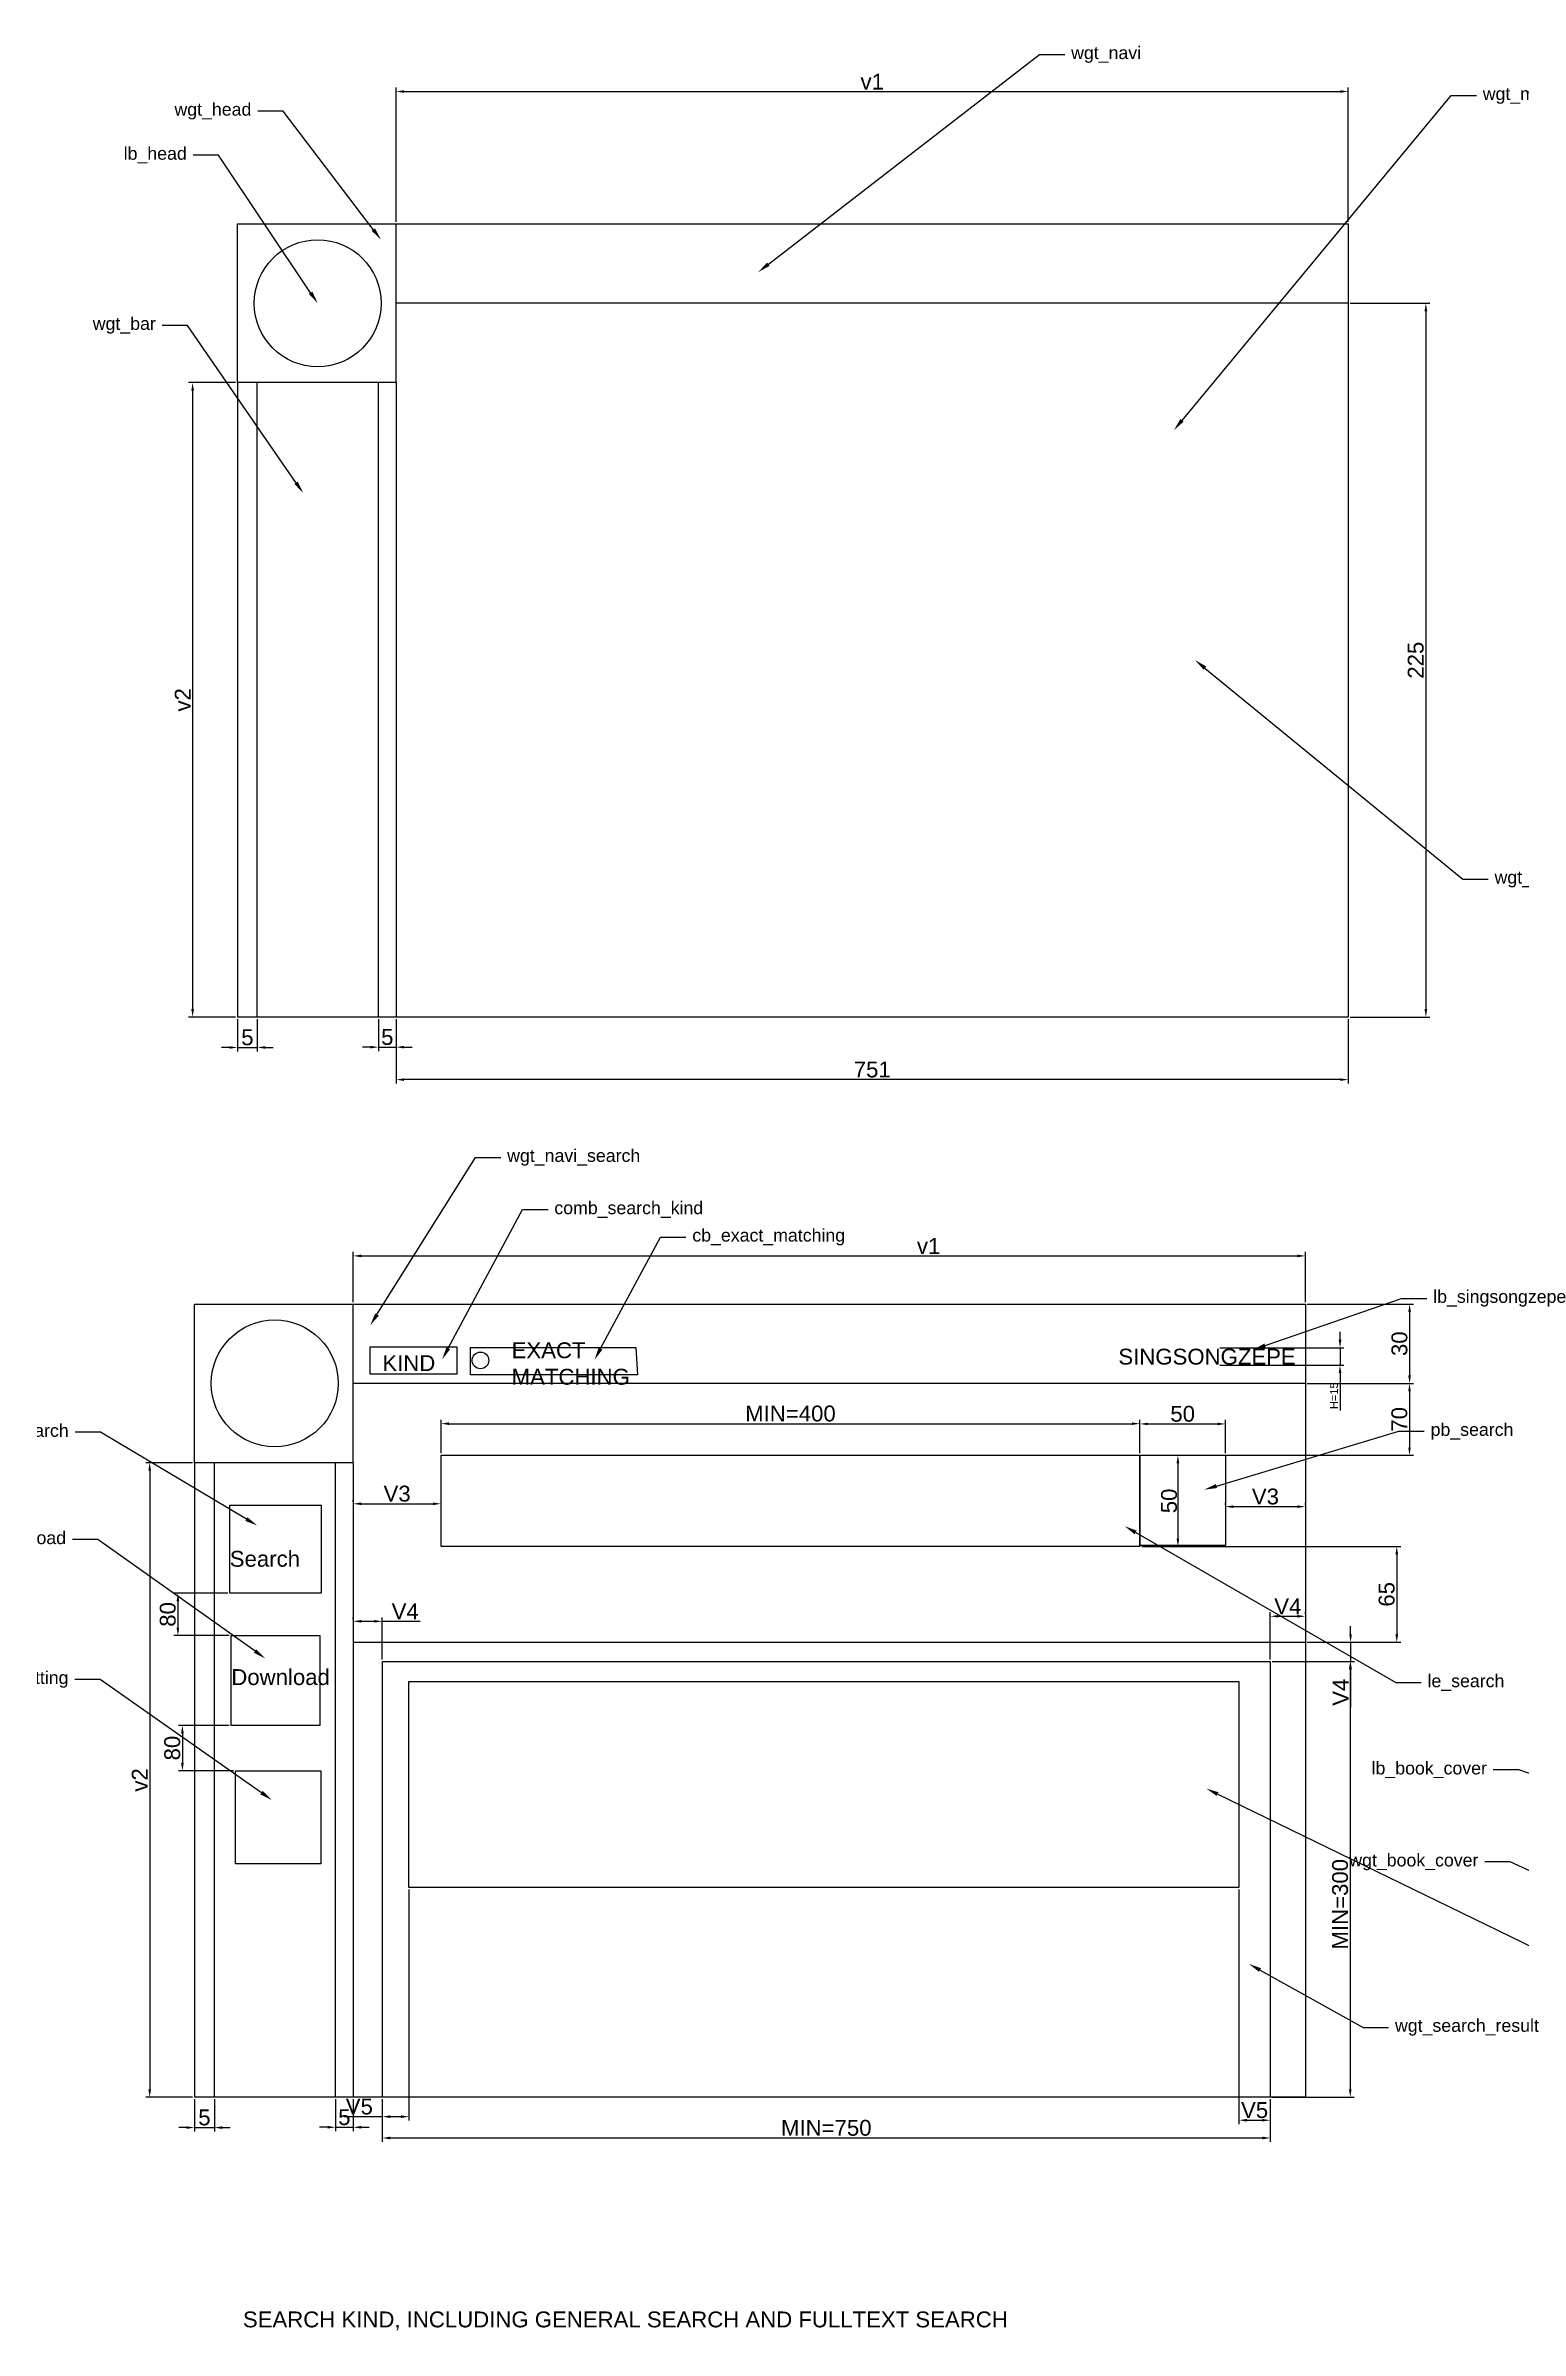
# Model space of a CAD drawing. Header units: millimetres. Extents: x 167 to 1572, y -45 to 739.
# Drawn here: x 649 to 1113, y -45 to 675 of the extents above; entities that cross this region are included whole.
import ezdxf
from ezdxf import colors
from ezdxf.entities.mleader import LeaderData, LeaderLine
from ezdxf.math import Vec2, Vec3

# ---------------------------------------------------------------- set-up
doc = ezdxf.new("R2010")
doc.units = ezdxf.units.MM
doc.styles.get("Standard").update_dxf_attribs({"font": 'arial.ttf'})
doc.dimstyles.new('ISO-25', dxfattribs={"dimtxt": 2.5, "dimasz": 2.5, "dimexe": 1.25, "dimexo": 0.625, "dimtad": 1, "dimtxsty": 'Standard', "dimcen": 2.5, "dimadec": 0, "dimazin": 0, "dimtfac": 1, "dimtmove": 0, "dimatfit": 3, "dimfxl": 1, "dimarcsym": 0})

# ---------------------------------------------------------------- blocks, each defined once
blk = doc.blocks.new('*D6')
at = {"color": 0, "lineweight": -2, "transparency": 16777216}
for p, q in [((745.77, 278.72), (745.77, 294.52)), ((748.27, 293.27), (1043.27, 293.27)), ((1045.77, 278.72), (1045.77, 294.52))]:
    blk.add_line(p, q, dxfattribs=at)
at = {"color": 0, "transparency": 16777216}
for points in [[(748.27, 293.69), (748.27, 292.85), (745.77, 293.27)], [(1043.27, 293.69), (1043.27, 292.85), (1045.77, 293.27)]]:
    blk.add_solid(points, dxfattribs=at)
at = {"layer": 'Defpoints', "color": 0, "transparency": 16777216}
for p in [(1045.77, 293.27), (745.77, 278.1), (1045.77, 278.1)]:
    blk.add_point(p, dxfattribs=at)
at = {"color": 0, "transparency": 16777216, "insert": (927.07, 296.41), "char_height": 2.5, "attachment_point": 5}
blk.add_mtext('{\\H2x;v1}', dxfattribs=at)
blk = doc.blocks.new('*D7')
at = {"color": 0, "lineweight": -2, "transparency": 16777216}
for p, q in [((695.77, 27.47), (695.77, 17.27)), ((702.01, 27.47), (702.01, 17.27)), ((693.27, 18.52), (690.77, 18.52)), ((695.77, 18.52), (702.01, 18.52)), ((704.51, 18.52), (707.01, 18.52))]:
    blk.add_line(p, q, dxfattribs=at)
at = {"color": 0, "transparency": 16777216}
for points in [[(693.27, 18.94), (693.27, 18.1), (695.77, 18.52)], [(704.51, 18.94), (704.51, 18.1), (702.01, 18.52)]]:
    blk.add_solid(points, dxfattribs=at)
at = {"layer": 'Defpoints', "color": 0, "transparency": 16777216}
for p in [(695.77, 28.1), (702.01, 28.1), (702.01, 18.52)]:
    blk.add_point(p, dxfattribs=at)
at = {"color": 0, "transparency": 16777216, "insert": (698.89, 21.69), "char_height": 2.5, "width": 1.6576, "attachment_point": 5}
blk.add_mtext('{\\H2x;5}', dxfattribs=at)
blk = doc.blocks.new('*D8')
at = {"color": 0, "lineweight": -2, "transparency": 16777216}
for p, q in [((740.17, 27.47), (740.17, 17.37)), ((745.77, 27.47), (745.77, 17.37)), ((737.67, 18.62), (735.17, 18.62)), ((740.17, 18.62), (745.77, 18.62)), ((748.27, 18.62), (750.77, 18.62))]:
    blk.add_line(p, q, dxfattribs=at)
at = {"color": 0, "transparency": 16777216}
for points in [[(737.67, 19.04), (737.67, 18.2), (740.17, 18.62)], [(748.27, 19.04), (748.27, 18.2), (745.77, 18.62)]]:
    blk.add_solid(points, dxfattribs=at)
at = {"layer": 'Defpoints', "color": 0, "transparency": 16777216}
for p in [(740.17, 28.1), (745.77, 28.1), (745.77, 18.62)]:
    blk.add_point(p, dxfattribs=at)
at = {"color": 0, "transparency": 16777216, "insert": (742.97, 21.79), "char_height": 2.5, "width": 6.1014, "attachment_point": 5}
blk.add_mtext('{\\H2x;5}', dxfattribs=at)
blk = doc.blocks.new('*D9')
at = {"color": 0, "lineweight": -2, "transparency": 16777216}
for p, q in [((695.14, 228.1), (680.38, 228.1)), ((681.63, 225.6), (681.63, 30.6)), ((695.14, 28.1), (680.38, 28.1))]:
    blk.add_line(p, q, dxfattribs=at)
at = {"color": 0, "transparency": 16777216}
for points in [[(681.22, 225.6), (682.05, 225.6), (681.63, 228.1)], [(681.22, 30.6), (682.05, 30.6), (681.63, 28.1)]]:
    blk.add_solid(points, dxfattribs=at)
at = {"layer": 'Defpoints', "color": 0, "transparency": 16777216}
for p in [(695.77, 228.1), (681.63, 28.1), (695.77, 28.1)]:
    blk.add_point(p, dxfattribs=at)
at = {"color": 0, "transparency": 16777216, "insert": (678.5, 128.1), "char_height": 2.5, "attachment_point": 5, "rotation": 90}
blk.add_mtext('{\\H2x;v2}', dxfattribs=at)
blk = doc.blocks.new('*D10')
at = {"color": 0, "lineweight": -2, "transparency": 16777216}
for p, q in [((773.44, 231.05), (773.44, 241.64)), ((775.94, 240.39), (991.13, 240.39)), ((993.63, 231.05), (993.63, 241.64))]:
    blk.add_line(p, q, dxfattribs=at)
at = {"color": 0, "transparency": 16777216}
for points in [[(775.94, 240.81), (775.94, 239.97), (773.44, 240.39)], [(991.13, 240.81), (991.13, 239.97), (993.63, 240.39)]]:
    blk.add_solid(points, dxfattribs=at)
at = {"layer": 'Defpoints', "color": 0, "transparency": 16777216}
for p in [(993.63, 240.39), (773.44, 230.43), (993.63, 230.43)]:
    blk.add_point(p, dxfattribs=at)
at = {"color": 0, "transparency": 16777216, "insert": (883.53, 243.57), "char_height": 2.5, "attachment_point": 5}
blk.add_mtext('{\\H2x;MIN=400}', dxfattribs=at)
blk = doc.blocks.new('*D11')
at = {"color": 0, "lineweight": -2, "transparency": 16777216}
for p, q in [((994.25, 230.43), (1006.86, 230.43)), ((1005.61, 227.93), (1005.61, 204.18)), ((994.25, 201.68), (1006.86, 201.68))]:
    blk.add_line(p, q, dxfattribs=at)
at = {"color": 0, "transparency": 16777216}
for points in [[(1005.2, 227.93), (1006.03, 227.93), (1005.61, 230.43)], [(1005.2, 204.18), (1006.03, 204.18), (1005.61, 201.68)]]:
    blk.add_solid(points, dxfattribs=at)
at = {"layer": 'Defpoints', "color": 0, "transparency": 16777216}
for p in [(993.63, 230.43), (993.63, 201.68), (1005.61, 201.68)]:
    blk.add_point(p, dxfattribs=at)
at = {"color": 0, "transparency": 16777216, "insert": (998.68, 216.05), "char_height": 2.5, "attachment_point": 5, "rotation": 90}
blk.add_mtext('{\\H2x;\\P50}', dxfattribs=at)
blk = doc.blocks.new('*D12')
at = {"color": 0, "lineweight": -2, "transparency": 16777216}
for p, q in [((993.63, 231.05), (993.63, 241.56)), ((996.13, 240.31), (1018.09, 240.31)), ((1020.59, 231.05), (1020.59, 241.56))]:
    blk.add_line(p, q, dxfattribs=at)
at = {"color": 0, "transparency": 16777216}
for points in [[(996.13, 240.72), (996.13, 239.89), (993.63, 240.31)], [(1018.09, 240.72), (1018.09, 239.89), (1020.59, 240.31)]]:
    blk.add_solid(points, dxfattribs=at)
at = {"layer": 'Defpoints', "color": 0, "transparency": 16777216}
for p in [(1020.59, 240.31), (993.63, 230.43), (1020.59, 230.43)]:
    blk.add_point(p, dxfattribs=at)
at = {"color": 0, "transparency": 16777216, "insert": (1007.11, 243.48), "char_height": 2.5, "attachment_point": 5}
blk.add_mtext('{\\H2x;50}', dxfattribs=at)
blk = doc.blocks.new('*D13')
at = {"color": 0, "lineweight": -2, "transparency": 16777216}
for p, q in [((745.77, 215.77), (745.77, 216.39)), ((773.44, 215.77), (773.44, 216.39)), ((748.27, 215.14), (770.94, 215.14))]:
    blk.add_line(p, q, dxfattribs=at)
at = {"color": 0, "transparency": 16777216}
for points in [[(748.27, 215.56), (748.27, 214.73), (745.77, 215.14)], [(770.94, 215.56), (770.94, 214.73), (773.44, 215.14)]]:
    blk.add_solid(points, dxfattribs=at)
at = {"layer": 'Defpoints', "color": 0, "transparency": 16777216}
for p in [(745.77, 215.14), (773.44, 215.14), (773.44, 215.14)]:
    blk.add_point(p, dxfattribs=at)
at = {"color": 0, "transparency": 16777216, "insert": (759.6, 218.32), "char_height": 2.5, "attachment_point": 5}
blk.add_mtext('{\\H2x;V3}', dxfattribs=at)
blk = doc.blocks.new('*D14')
at = {"color": 0, "lineweight": -2, "transparency": 16777216}
for p, q in [((1020.59, 214.86), (1020.59, 215.49)), ((1023.09, 214.24), (1043.27, 214.24)), ((1045.77, 214.86), (1045.77, 215.49))]:
    blk.add_line(p, q, dxfattribs=at)
at = {"color": 0, "transparency": 16777216}
for points in [[(1023.09, 214.65), (1023.09, 213.82), (1020.59, 214.24)], [(1043.27, 214.65), (1043.27, 213.82), (1045.77, 214.24)]]:
    blk.add_solid(points, dxfattribs=at)
at = {"layer": 'Defpoints', "color": 0, "transparency": 16777216}
for p in [(1020.59, 214.24), (1045.77, 214.24), (1045.77, 214.24)]:
    blk.add_point(p, dxfattribs=at)
at = {"color": 0, "transparency": 16777216, "insert": (1033.18, 217.41), "char_height": 2.5, "attachment_point": 5}
blk.add_mtext('{\\H2x;V3}', dxfattribs=at)
blk = doc.blocks.new('*D15')
at = {"color": 0, "lineweight": -2, "transparency": 16777216}
for p, q in [((1034.7, 166.08), (1034.7, 180.94)), ((1045.77, 180.31), (1045.77, 180.94)), ((1037.2, 179.69), (1043.27, 179.69))]:
    blk.add_line(p, q, dxfattribs=at)
at = {"color": 0, "transparency": 16777216}
for points in [[(1037.2, 180.1), (1037.2, 179.27), (1034.7, 179.69)], [(1043.27, 180.1), (1043.27, 179.27), (1045.77, 179.69)]]:
    blk.add_solid(points, dxfattribs=at)
at = {"layer": 'Defpoints', "color": 0, "transparency": 16777216}
for p in [(1045.77, 179.69), (1045.77, 179.69), (1034.7, 165.46)]:
    blk.add_point(p, dxfattribs=at)
at = {"color": 0, "transparency": 16777216, "insert": (1040.24, 182.81), "char_height": 2.5, "attachment_point": 5}
blk.add_mtext('{\\H2x;V4}', dxfattribs=at)
blk = doc.blocks.new('*D16')
at = {"color": 0, "lineweight": -2, "transparency": 16777216}
for p, q in [((745.77, 178.73), (745.77, 179.35)), ((748.27, 178.1), (752.43, 178.1)), ((754.93, 166.08), (754.93, 179.35)), ((754.93, 178.1), (766.86, 178.1))]:
    blk.add_line(p, q, dxfattribs=at)
at = {"color": 0, "transparency": 16777216}
for points in [[(748.27, 178.52), (748.27, 177.69), (745.77, 178.1)], [(752.43, 178.52), (752.43, 177.69), (754.93, 178.1)]]:
    blk.add_solid(points, dxfattribs=at)
at = {"layer": 'Defpoints', "color": 0, "transparency": 16777216}
for p in [(745.77, 178.1), (754.93, 178.1), (754.93, 165.46)]:
    blk.add_point(p, dxfattribs=at)
at = {"color": 0, "transparency": 16777216, "insert": (762.15, 181.23), "char_height": 2.5, "attachment_point": 5}
blk.add_mtext('{\\H2x;V4}', dxfattribs=at)
blk = doc.blocks.new('*D17')
at = {"color": 0, "lineweight": -2, "transparency": 16777216}
for p, q in [((1060.01, 174.02), (1060.01, 176.52)), ((1046.39, 171.52), (1061.26, 171.52)), ((1060.01, 171.52), (1060.01, 165.46)), ((1035.33, 165.46), (1061.26, 165.46)), ((1060.01, 162.96), (1060.01, 151.03))]:
    blk.add_line(p, q, dxfattribs=at)
at = {"color": 0, "transparency": 16777216}
for points in [[(1059.6, 174.02), (1060.43, 174.02), (1060.01, 171.52)], [(1059.6, 162.96), (1060.43, 162.96), (1060.01, 165.46)]]:
    blk.add_solid(points, dxfattribs=at)
at = {"layer": 'Defpoints', "color": 0, "transparency": 16777216}
for p in [(1045.77, 171.52), (1034.7, 165.46), (1060.01, 165.46)]:
    blk.add_point(p, dxfattribs=at)
at = {"color": 0, "transparency": 16777216, "insert": (1056.89, 155.74), "char_height": 2.5, "attachment_point": 5, "rotation": 90}
blk.add_mtext('{\\H2x;V4}', dxfattribs=at)
blk = doc.blocks.new('*D18')
at = {"color": 0, "lineweight": -2, "transparency": 16777216}
for p, q in [((994.25, 201.68), (1075.82, 201.68)), ((1074.57, 199.18), (1074.57, 174.02)), ((1046.39, 171.52), (1075.82, 171.52))]:
    blk.add_line(p, q, dxfattribs=at)
at = {"color": 0, "transparency": 16777216}
for points in [[(1074.15, 199.18), (1074.99, 199.18), (1074.57, 201.68)], [(1074.15, 174.02), (1074.99, 174.02), (1074.57, 171.52)]]:
    blk.add_solid(points, dxfattribs=at)
at = {"layer": 'Defpoints', "color": 0, "transparency": 16777216}
for p in [(993.63, 201.68), (1045.77, 171.52), (1074.57, 171.52)]:
    blk.add_point(p, dxfattribs=at)
at = {"color": 0, "transparency": 16777216, "insert": (1071.39, 186.6), "char_height": 2.5, "attachment_point": 5, "rotation": 90}
blk.add_mtext('{\\H2x;65}', dxfattribs=at)
blk = doc.blocks.new('*D19')
at = {"color": 0, "lineweight": -2, "transparency": 16777216}
for p, q in [((706.24, 186.93), (689.27, 186.93)), ((690.52, 184.43), (690.52, 176.1)), ((706.72, 173.6), (689.27, 173.6))]:
    blk.add_line(p, q, dxfattribs=at)
at = {"color": 0, "transparency": 16777216}
for points in [[(690.1, 184.43), (690.93, 184.43), (690.52, 186.93)], [(690.1, 176.1), (690.93, 176.1), (690.52, 173.6)]]:
    blk.add_solid(points, dxfattribs=at)
at = {"layer": 'Defpoints', "color": 0, "transparency": 16777216}
for p in [(706.87, 186.93), (690.52, 173.6), (707.35, 173.6)]:
    blk.add_point(p, dxfattribs=at)
at = {"color": 0, "transparency": 16777216, "insert": (687.34, 180.27), "char_height": 2.5, "attachment_point": 5, "rotation": 90}
blk.add_mtext('{\\H2x;80}', dxfattribs=at)
blk = doc.blocks.new('*D20')
at = {"color": 0, "lineweight": -2, "transparency": 16777216}
for p, q in [((706.72, 145.31), (690.69, 145.31)), ((691.94, 142.81), (691.94, 133.47)), ((708, 130.97), (690.69, 130.97))]:
    blk.add_line(p, q, dxfattribs=at)
at = {"color": 0, "transparency": 16777216}
for points in [[(691.52, 142.81), (692.36, 142.81), (691.94, 145.31)], [(691.52, 133.47), (692.36, 133.47), (691.94, 130.97)]]:
    blk.add_solid(points, dxfattribs=at)
at = {"layer": 'Defpoints', "color": 0, "transparency": 16777216}
for p in [(707.35, 145.31), (691.94, 130.97), (708.63, 130.97)]:
    blk.add_point(p, dxfattribs=at)
at = {"color": 0, "transparency": 16777216, "insert": (688.76, 138.14), "char_height": 2.5, "attachment_point": 5, "rotation": 90}
blk.add_mtext('{\\H2x;80}', dxfattribs=at)
blk = doc.blocks.new('*D21')
at = {"color": 0, "lineweight": -2, "transparency": 16777216}
for p, q in [((1056.69, 266.84), (1056.69, 269.34)), ((1018.85, 264.34), (1057.94, 264.34)), ((1056.69, 264.34), (1056.69, 258.85)), ((1018.85, 258.85), (1057.94, 258.85)), ((1056.69, 256.35), (1056.69, 244.57))]:
    blk.add_line(p, q, dxfattribs=at)
at = {"color": 0, "transparency": 16777216}
for points in [[(1056.28, 266.84), (1057.11, 266.84), (1056.69, 264.34)], [(1056.28, 256.35), (1057.11, 256.35), (1056.69, 258.85)]]:
    blk.add_solid(points, dxfattribs=at)
at = {"layer": 'Defpoints', "color": 0, "transparency": 16777216}
for p in [(1018.23, 264.34), (1018.23, 258.85), (1056.69, 258.85)]:
    blk.add_point(p, dxfattribs=at)
at = {"color": 0, "transparency": 16777216, "insert": (1054.79, 249.21), "char_height": 2.5, "attachment_point": 5, "rotation": 90}
blk.add_mtext('H=15', dxfattribs=at)
blk = doc.blocks.new('*D22')
at = {"color": 0, "lineweight": -2, "transparency": 16777216}
for p, q in [((1046.39, 278.1), (1079.86, 278.1)), ((1078.61, 275.6), (1078.61, 255.6)), ((1046.39, 253.1), (1079.86, 253.1))]:
    blk.add_line(p, q, dxfattribs=at)
at = {"color": 0, "transparency": 16777216}
for points in [[(1078.19, 275.6), (1079.03, 275.6), (1078.61, 278.1)], [(1078.19, 255.6), (1079.03, 255.6), (1078.61, 253.1)]]:
    blk.add_solid(points, dxfattribs=at)
at = {"layer": 'Defpoints', "color": 0, "transparency": 16777216}
for p in [(1045.77, 278.1), (1045.77, 253.1), (1078.61, 253.1)]:
    blk.add_point(p, dxfattribs=at)
at = {"color": 0, "transparency": 16777216, "insert": (1075.43, 265.6), "char_height": 2.5, "attachment_point": 5, "rotation": 90}
blk.add_mtext('{\\H2x;30}', dxfattribs=at)
blk = doc.blocks.new('*D23')
at = {"color": 0, "lineweight": -2, "transparency": 16777216}
for p, q in [((1046.39, 253.1), (1079.83, 253.1)), ((1078.58, 250.6), (1078.58, 232.93)), ((994.25, 230.43), (1079.83, 230.43))]:
    blk.add_line(p, q, dxfattribs=at)
at = {"color": 0, "transparency": 16777216}
for points in [[(1078.16, 250.6), (1079, 250.6), (1078.58, 253.1)], [(1078.16, 232.93), (1079, 232.93), (1078.58, 230.43)]]:
    blk.add_solid(points, dxfattribs=at)
at = {"layer": 'Defpoints', "color": 0, "transparency": 16777216}
for p in [(1045.77, 253.1), (993.63, 230.43), (1078.58, 230.43)]:
    blk.add_point(p, dxfattribs=at)
at = {"color": 0, "transparency": 16777216, "insert": (1075.4, 241.76), "char_height": 2.5, "attachment_point": 5, "rotation": 90}
blk.add_mtext('{\\H2x;70}', dxfattribs=at)
blk = doc.blocks.new('*D24')
at = {"color": 0, "lineweight": -2, "transparency": 16777216}
for p, q in [((1035.33, 165.46), (1061.16, 165.46)), ((1059.91, 162.96), (1059.91, 30.6)), ((1035.33, 28.1), (1061.16, 28.1))]:
    blk.add_line(p, q, dxfattribs=at)
at = {"color": 0, "transparency": 16777216}
for points in [[(1059.49, 162.96), (1060.33, 162.96), (1059.91, 165.46)], [(1059.49, 30.6), (1060.33, 30.6), (1059.91, 28.1)]]:
    blk.add_solid(points, dxfattribs=at)
at = {"layer": 'Defpoints', "color": 0, "transparency": 16777216}
for p in [(1034.7, 165.46), (1034.7, 28.1), (1059.91, 28.1)]:
    blk.add_point(p, dxfattribs=at)
at = {"color": 0, "transparency": 16777216, "insert": (1056.73, 88.92), "char_height": 2.5, "attachment_point": 5, "rotation": 90}
blk.add_mtext('{\\H2x;MIN=300}', dxfattribs=at)
blk = doc.blocks.new('*D25')
at = {"color": 0, "lineweight": -2, "transparency": 16777216}
for p, q in [((754.93, 27.47), (754.93, 13.99)), ((1034.7, 27.47), (1034.7, 13.99)), ((757.43, 15.24), (1032.2, 15.24))]:
    blk.add_line(p, q, dxfattribs=at)
at = {"color": 0, "transparency": 16777216}
for points in [[(757.43, 15.66), (757.43, 14.82), (754.93, 15.24)], [(1032.2, 15.66), (1032.2, 14.82), (1034.7, 15.24)]]:
    blk.add_solid(points, dxfattribs=at)
at = {"layer": 'Defpoints', "color": 0, "transparency": 16777216}
for p in [(754.93, 28.1), (1034.7, 28.1), (1034.7, 15.24)]:
    blk.add_point(p, dxfattribs=at)
at = {"color": 0, "transparency": 16777216, "insert": (894.82, 18.42), "char_height": 2.5, "attachment_point": 5}
blk.add_mtext('{\\H2x;MIN=750}', dxfattribs=at)
blk = doc.blocks.new('*D26')
at = {"color": 0, "lineweight": -2, "transparency": 16777216}
for p, q in [((1024.83, 93.58), (1024.83, 19.59)), ((1034.7, 27.47), (1034.7, 19.59)), ((1027.33, 20.84), (1032.2, 20.84))]:
    blk.add_line(p, q, dxfattribs=at)
at = {"color": 0, "transparency": 16777216}
for points in [[(1027.33, 21.25), (1027.33, 20.42), (1024.83, 20.84)], [(1032.2, 21.25), (1032.2, 20.42), (1034.7, 20.84)]]:
    blk.add_solid(points, dxfattribs=at)
at = {"layer": 'Defpoints', "color": 0, "transparency": 16777216}
for p in [(1024.83, 94.21), (1034.7, 28.1), (1034.7, 20.84)]:
    blk.add_point(p, dxfattribs=at)
at = {"color": 0, "transparency": 16777216, "insert": (1029.77, 24.01), "char_height": 2.5, "attachment_point": 5}
blk.add_mtext('{\\H2x;V5}', dxfattribs=at)
blk = doc.blocks.new('*D27')
at = {"color": 0, "lineweight": -2, "transparency": 16777216}
for p, q in [((763.31, 93.58), (763.31, 20.71)), ((754.93, 21.96), (742.95, 21.96)), ((754.93, 27.47), (754.93, 20.71)), ((760.81, 21.96), (757.43, 21.96))]:
    blk.add_line(p, q, dxfattribs=at)
at = {"color": 0, "transparency": 16777216}
for points in [[(757.43, 22.38), (757.43, 21.54), (754.93, 21.96)], [(760.81, 22.38), (760.81, 21.54), (763.31, 21.96)]]:
    blk.add_solid(points, dxfattribs=at)
at = {"layer": 'Defpoints', "color": 0, "transparency": 16777216}
for p in [(763.31, 94.21), (754.93, 28.1), (754.93, 21.96)]:
    blk.add_point(p, dxfattribs=at)
at = {"color": 0, "transparency": 16777216, "insert": (747.69, 25.13), "char_height": 2.5, "width": 8.6374, "attachment_point": 5}
blk.add_mtext('{\\H2x;V5}', dxfattribs=at)
blk = doc.blocks.new('*D42')
at = {"color": 0, "lineweight": -2, "transparency": 16777216}
for p, q in [((759.3, 619.18), (759.3, 661.54)), ((761.8, 660.29), (1056.8, 660.29)), ((1059.3, 619.18), (1059.3, 661.54))]:
    blk.add_line(p, q, dxfattribs=at)
at = {"color": 0, "transparency": 16777216}
for points in [[(761.8, 660.71), (761.8, 659.87), (759.3, 660.29)], [(1056.8, 660.71), (1056.8, 659.87), (1059.3, 660.29)]]:
    blk.add_solid(points, dxfattribs=at)
at = {"layer": 'Defpoints', "color": 0, "transparency": 16777216}
for p in [(1059.3, 660.29), (759.3, 618.55), (1059.3, 618.55)]:
    blk.add_point(p, dxfattribs=at)
at = {"color": 0, "transparency": 16777216, "insert": (909.3, 663.42), "char_height": 2.5, "attachment_point": 5}
blk.add_mtext('{\\H2x;v1}', dxfattribs=at)
blk = doc.blocks.new('*D43')
at = {"color": 0, "lineweight": -2, "transparency": 16777216}
for p, q in [((709.3, 367.93), (709.3, 357.73)), ((715.54, 367.93), (715.54, 357.73)), ((706.8, 358.98), (704.3, 358.98)), ((709.3, 358.98), (715.54, 358.98)), ((718.04, 358.98), (720.54, 358.98))]:
    blk.add_line(p, q, dxfattribs=at)
at = {"color": 0, "transparency": 16777216}
for points in [[(706.8, 359.39), (706.8, 358.56), (709.3, 358.98)], [(718.04, 359.39), (718.04, 358.56), (715.54, 358.98)]]:
    blk.add_solid(points, dxfattribs=at)
at = {"layer": 'Defpoints', "color": 0, "transparency": 16777216}
for p in [(709.3, 368.55), (715.54, 368.55), (715.54, 358.98)]:
    blk.add_point(p, dxfattribs=at)
at = {"color": 0, "transparency": 16777216, "insert": (712.42, 362.14), "char_height": 2.5, "width": 1.6576, "attachment_point": 5}
blk.add_mtext('{\\H2x;5}', dxfattribs=at)
blk = doc.blocks.new('*D44')
at = {"color": 0, "lineweight": -2, "transparency": 16777216}
for p, q in [((753.7, 367.93), (753.7, 357.83)), ((759.3, 367.93), (759.3, 357.83)), ((751.2, 359.08), (748.7, 359.08)), ((753.7, 359.08), (759.3, 359.08)), ((761.8, 359.08), (764.3, 359.08))]:
    blk.add_line(p, q, dxfattribs=at)
at = {"color": 0, "transparency": 16777216}
for points in [[(751.2, 359.49), (751.2, 358.66), (753.7, 359.08)], [(761.8, 359.49), (761.8, 358.66), (759.3, 359.08)]]:
    blk.add_solid(points, dxfattribs=at)
at = {"layer": 'Defpoints', "color": 0, "transparency": 16777216}
for p in [(753.7, 368.55), (759.3, 368.55), (759.3, 359.08)]:
    blk.add_point(p, dxfattribs=at)
at = {"color": 0, "transparency": 16777216, "insert": (756.5, 362.24), "char_height": 2.5, "width": 6.1014, "attachment_point": 5}
blk.add_mtext('{\\H2x;5}', dxfattribs=at)
blk = doc.blocks.new('*D45')
at = {"color": 0, "lineweight": -2, "transparency": 16777216}
for p, q in [((708.67, 568.55), (693.91, 568.55)), ((695.16, 566.05), (695.16, 371.05)), ((708.67, 368.55), (693.91, 368.55))]:
    blk.add_line(p, q, dxfattribs=at)
at = {"color": 0, "transparency": 16777216}
for points in [[(694.75, 566.05), (695.58, 566.05), (695.16, 568.55)], [(694.75, 371.05), (695.58, 371.05), (695.16, 368.55)]]:
    blk.add_solid(points, dxfattribs=at)
at = {"layer": 'Defpoints', "color": 0, "transparency": 16777216}
for p in [(709.3, 568.55), (695.16, 368.55), (709.3, 368.55)]:
    blk.add_point(p, dxfattribs=at)
at = {"color": 0, "transparency": 16777216, "insert": (692.03, 468.55), "char_height": 2.5, "attachment_point": 5, "rotation": 90}
blk.add_mtext('{\\H2x;v2}', dxfattribs=at)
blk = doc.blocks.new('*D56')
at = {"color": 0, "lineweight": -2, "transparency": 16777216}
for p, q in [((1059.92, 593.55), (1084.99, 593.55)), ((1083.74, 591.05), (1083.74, 371.05)), ((1059.92, 368.55), (1084.99, 368.55))]:
    blk.add_line(p, q, dxfattribs=at)
at = {"color": 0, "transparency": 16777216}
for points in [[(1083.32, 591.05), (1084.16, 591.05), (1083.74, 593.55)], [(1083.32, 371.05), (1084.16, 371.05), (1083.74, 368.55)]]:
    blk.add_solid(points, dxfattribs=at)
at = {"layer": 'Defpoints', "color": 0, "transparency": 16777216}
for p in [(1059.3, 593.55), (1059.3, 368.55), (1083.74, 368.55)]:
    blk.add_point(p, dxfattribs=at)
at = {"color": 0, "transparency": 16777216, "insert": (1080.56, 481.05), "char_height": 2.5, "attachment_point": 5, "rotation": 90}
blk.add_mtext('{\\H2x;225}', dxfattribs=at)
blk = doc.blocks.new('*D57')
at = {"color": 0, "lineweight": -2, "transparency": 16777216}
for p, q in [((759.3, 367.93), (759.3, 347.59)), ((1059.3, 367.93), (1059.3, 347.59)), ((1056.8, 348.84), (761.8, 348.84))]:
    blk.add_line(p, q, dxfattribs=at)
at = {"color": 0, "transparency": 16777216}
for points in [[(761.8, 349.25), (761.8, 348.42), (759.3, 348.84)], [(1056.8, 349.25), (1056.8, 348.42), (1059.3, 348.84)]]:
    blk.add_solid(points, dxfattribs=at)
at = {"layer": 'Defpoints', "color": 0, "transparency": 16777216}
for p in [(759.3, 368.55), (1059.3, 368.55), (759.3, 348.84)]:
    blk.add_point(p, dxfattribs=at)
at = {"color": 0, "transparency": 16777216, "insert": (909.3, 352.01), "char_height": 2.5, "attachment_point": 5}
blk.add_mtext('{\\H2x;751}', dxfattribs=at)

msp = doc.modelspace()

# ---------------------------------------------------------------- linework, layer by layer
for p, q in [((709.299, 618.554), (759.299, 618.554)), ((709.299, 568.554), (709.299, 618.554)), ((759.299, 618.554), (759.299, 618.554)), ((759.299, 618.554), (1059.299, 618.554)), ((759.299, 568.554), (759.299, 618.554)), ((1059.299, 618.554), (1059.299, 368.554)), ((1059.299, 593.554), (759.299, 593.554)), ((759.299, 568.554), (709.299, 568.554)), ((709.299, 568.554), (709.299, 368.554)), ((715.54, 368.554), (715.54, 568.554)), ((753.705, 368.554), (753.705, 568.554)), ((759.299, 568.554), (759.299, 368.554)), ((759.299, 368.554), (709.299, 368.554)), ((1059.299, 368.554), (759.299, 368.554)), ((695.767, 278.098), (745.767, 278.098)), ((695.767, 228.098), (695.767, 278.098)), ((745.767, 278.098), (745.767, 278.098)), ((745.767, 278.098), (1045.767, 278.098)), ((745.767, 228.098), (745.767, 278.098)), ((1045.767, 278.098), (1045.767, 28.098)), ((1045.767, 253.098), (745.767, 253.098)), ((745.767, 228.098), (695.767, 228.098)), ((695.767, 228.098), (695.767, 28.098)), ((702.009, 28.098), (702.009, 228.098)), ((740.174, 28.098), (740.174, 228.098)), ((745.767, 228.098), (745.767, 28.098)), ((745.767, 171.519), (1045.767, 171.519)), ((754.934, 165.456), (1034.703, 165.456)), ((754.934, 165.456), (754.934, 28.098)), ((1034.703, 165.456), (1034.703, 28.098)), ((745.767, 28.098), (695.767, 28.098)), ((1045.767, 28.098), (745.767, 28.098)), ((1034.703, 28.098), (754.934, 28.098))]:
    msp.add_line(p, q)
for points in [[(751.121, 264.564), (778.383, 264.564), (778.383, 255.973), (751.121, 255.973)], [(782.71, 264.399), (834.849, 264.399), (835.308, 255.835), (782.71, 255.835)], [(773.442, 230.425), (993.628, 230.425), (993.628, 201.679), (773.442, 201.679)], [(993.628, 230.425), (1020.595, 230.425), (1020.595, 201.982), (993.628, 201.982)], [(706.867, 214.706), (735.689, 214.706), (735.689, 186.932), (706.867, 186.932)], [(707.35, 173.602), (735.232, 173.602), (735.232, 145.306), (707.35, 145.306)], [(763.306, 159.077), (1024.827, 159.077), (1024.827, 94.206), (763.306, 94.206)], [(708.626, 130.97), (735.588, 130.97), (735.588, 101.608), (708.626, 101.608)]]:
    msp.add_lwpolyline(points, close=True)
for centre, radius in [((734.561, 593.554), 20), ((721.029, 253.098), 20), ((785.851, 260.349), 2.632)]:
    msp.add_circle(centre, radius)

# ---------------------------------------------------------------- texts
at = {"char_height": 5, "attachment_point": 1}
for s, width, heights, insert in [('KIND', 27.26137, [8.591], (754.943, 261.987)), ('EXACT MATCHING', 51.2583, [0], (795.678, 266.025)), ('SINGSONGZEPE', 42.28499, [0], (986.849, 264.025)), ('Search', 9.95069, [0], (706.867, 200.305)), ('Download', 14.69757, [0], (707.35, 163.018)), ('SEARCH KIND, INCLUDING GENERAL SEARCH AND FULLTEXT SEARCH', 313.10834, [0], (711.004, -39.447))]:
    msp.add_mtext_dynamic_manual_height_columns(s, width=width, gutter_width=12.5, heights=heights, dxfattribs=dict(at, insert=insert))

# ---------------------------------------------------------------- dimensions: what is measured, and where the dimension line sits
for base, p1, p2, angle, text, picture, middle in [((1059.299, 660.289), (759.299, 618.554), (1059.299, 618.554), 180, '{\\H2x;v1}', '*D42', (909.299, 663.424)), ((1083.74, 368.554), (1059.299, 593.554), (1059.299, 368.554), 270, '{\\H2x;225}', '*D56', (1080.563, 481.054)), ((695.163, 368.554), (709.299, 568.554), (709.299, 368.554), 270, '{\\H2x;v2}', '*D45', (692.028, 468.554)), ((759.299, 359.075), (753.705, 368.554), (759.299, 368.554), 180, '{\\H2x;5}', '*D44', (756.502, 362.243)), ((1078.611, 253.098), (1045.767, 278.098), (1045.767, 253.098), 90, '{\\H2x;30}', '*D22', (1075.431, 265.598)), ((1056.692, 258.851), (1018.229, 264.337), (1018.229, 258.851), 90, 'H=15', '*D21', (1054.791, 249.213)), ((1078.582, 230.425), (1045.767, 253.098), (993.628, 230.425), 270, '{\\H2x;70}', '*D23', (1075.404, 241.762)), ((993.628, 240.389), (773.442, 230.425), (993.628, 230.425), 180, '{\\H2x;MIN=400}', '*D10', (883.535, 243.567)), ((1020.595, 240.306), (993.628, 230.425), (1020.595, 230.425), 180, '{\\H2x;50}', '*D12', (1007.111, 243.484)), ((681.632, 28.098), (695.767, 228.098), (695.767, 28.098), 270, '{\\H2x;v2}', '*D9', (678.497, 128.098)), ((1005.613, 201.679), (993.628, 230.425), (993.628, 201.679), 90, '{\\H2x;\\P50}', '*D11', (998.685, 216.052)), ((1074.571, 171.519), (993.628, 201.679), (1045.767, 171.519), 270, '{\\H2x;65}', '*D18', (1071.393, 186.599)), ((690.518, 173.602), (706.867, 186.932), (707.35, 173.602), 270, '{\\H2x;80}', '*D19', (687.34, 180.267)), ((1060.013, 165.456), (1045.767, 171.519), (1034.703, 165.456), 90, '{\\H2x;V4}', '*D17', (1056.888, 155.743)), ((691.94, 130.97), (707.35, 145.306), (708.626, 130.97), 270, '{\\H2x;80}', '*D20', (688.762, 138.138)), ((754.934, 21.961), (763.306, 94.206), (754.934, 28.098), 180, '{\\H2x;V5}', '*D27', (747.693, 25.129)), ((745.767, 18.62), (740.174, 28.098), (745.767, 28.098), 180, '{\\H2x;5}', '*D8', (742.97, 21.787)), ((1034.703, 15.24), (754.934, 28.098), (1034.703, 28.098), 0, '{\\H2x;MIN=750}', '*D25', (894.819, 18.418))]:
    dim = msp.add_linear_dim(base=base, p1=p1, p2=p2, angle=angle, text=text, dimstyle='ISO-25')
    dim.commit()
    dim.dimension.update_dxf_attribs({"geometry": picture, "text_midpoint": middle})
for base, p1, p2, text, picture, middle in [((715.54, 358.977), (709.299, 368.554), (715.54, 368.554), '{\\H2x;5}', '*D43', (712.419, 362.145)), ((759.299, 348.836), (1059.299, 368.554), (759.299, 368.554), '{\\H2x;751}', '*D57', (909.299, 352.014)), ((773.442, 215.143), (745.767, 215.143), (773.442, 215.143), '{\\H2x;V3}', '*D13', (759.604, 218.322)), ((1045.767, 214.235), (1020.595, 214.235), (1045.767, 214.235), '{\\H2x;V3}', '*D14', (1033.181, 217.415)), ((754.934, 178.103), (745.767, 178.103), (754.934, 165.456), '{\\H2x;V4}', '*D16', (762.147, 181.228)), ((1045.767, 179.686), (1034.703, 165.456), (1045.767, 179.686), '{\\H2x;V4}', '*D15', (1040.235, 182.811)), ((1034.703, 20.837), (1024.827, 94.206), (1034.703, 28.098), '{\\H2x;V5}', '*D26', (1029.765, 24.005)), ((702.009, 18.521), (695.767, 28.098), (702.009, 28.098), '{\\H2x;5}', '*D7', (698.888, 21.689))]:
    dim = msp.add_linear_dim(base=base, p1=p1, p2=p2, text=text, dimstyle='ISO-25')
    dim.commit()
    dim.dimension.update_dxf_attribs({"geometry": picture, "text_midpoint": middle})
for base, p1, p2, angle, text, picture, middle in [((1045.767, 293.27), (745.767, 278.098), (1045.767, 278.098), 180, '{\\H2x;v1}', '*D6', (927.07, 293.27)), ((1059.909, 28.098), (1034.703, 165.456), (1034.703, 28.098), 90, '{\\H2x;MIN=300}', '*D24', (1059.909, 88.921))]:
    dim = msp.add_linear_dim(base=base, p1=p1, p2=p2, angle=angle, text=text, dimstyle='ISO-25')
    dim.commit()
    dim.dimension.update_dxf_attribs({"geometry": picture, "text_midpoint": middle, "dimtype": 160})

# ---------------------------------------------------------------- leaders
ml = msp.add_multileader_mtext('Standard')
ml.set_content('wgt_navi', color=256)
ml.set_leader_properties()
ml.build(insert=Vec2(0, 0))
ctx = ml.context
ctx.base_point, ctx.plane_origin = Vec3(969.966, 671.935), Vec3(873.413, 603.412)
notes = []
notes.append((ctx, [(0, (1, 1, 0), (961.966, 671.935), (1, 0), 8, [(0, [(873.413, 603.412)], 0, [])])]))
ctx.mtext.insert, ctx.mtext.flow_direction = Vec3(971.966, 674.523), 5
ml = msp.add_multileader_mtext('Standard')
ml.set_content('wgt_head', color=256)
ml.set_leader_properties()
ml.build(insert=Vec2(0, 0))
ctx = ml.context
ctx.base_point, ctx.plane_origin = Vec3(687.855, 654.088), Vec3(754.507, 613.621)
ctx.text_align_type = 2
notes.append((ctx, [(0, (1, 1, 0), (723.669, 654.088), (-1, 0), 8, [(0, [(754.507, 613.621)], 0, [])])]))
ctx.mtext.insert, ctx.mtext.alignment, ctx.mtext.flow_direction = Vec3(713.669, 656.676), 3, 5
ml = msp.add_multileader_mtext('Standard')
ml.set_content('wgt_main', color=256)
ml.set_leader_properties()
ml.build(insert=Vec2(0, 0))
ctx = ml.context
ctx.base_point, ctx.plane_origin = Vec3(1099.666, 659.022), Vec3(1004.35, 553.56)
notes.append((ctx, [(0, (1, 1, 0), (1091.666, 659.022), (1, 0), 8, [(0, [(1004.35, 553.56)], 0, [])])]))
ctx.mtext.insert, ctx.mtext.flow_direction = Vec3(1101.666, 661.61), 5
ml = msp.add_multileader_mtext('Standard')
ml.set_content('lb_head', color=256)
ml.set_leader_properties()
ml.build(insert=Vec2(0, 0))
ctx = ml.context
ctx.base_point, ctx.plane_origin = Vec3(672.2, 640.229), Vec3(734.561, 593.554)
ctx.text_align_type = 2
notes.append((ctx, [(0, (1, 1, 0), (703.327, 640.229), (-1, 0), 8, [(0, [(734.561, 593.554)], 0, [])])]))
ctx.mtext.insert, ctx.mtext.alignment, ctx.mtext.flow_direction = Vec3(693.327, 642.784), 3, 5
ml = msp.add_multileader_mtext('Standard')
ml.set_content('wgt_bar', color=256)
ml.set_leader_properties()
ml.build(insert=Vec2(0, 0))
ctx = ml.context
ctx.base_point, ctx.plane_origin = Vec3(661.624, 586.575), Vec3(730.004, 533.715)
ctx.text_align_type = 2
notes.append((ctx, [(0, (1, 1, 0), (693.564, 586.575), (-1, 0), 8, [(0, [(730.004, 533.715)], 0, [])])]))
ctx.mtext.insert, ctx.mtext.alignment, ctx.mtext.flow_direction = Vec3(683.564, 589.163), 3, 5
ml = msp.add_multileader_mtext('Standard')
ml.set_content('wgt_main_singlebookview', color=256)
ml.set_leader_properties()
ml.build(insert=Vec2(0, 0))
ctx = ml.context
ctx.base_point, ctx.plane_origin = Vec3(1103.375, 412.046), Vec3(1011.031, 481.081)
notes.append((ctx, [(0, (1, 1, 0), (1095.375, 412.046), (1, 0), 8, [(0, [(1011.031, 481.081)], 0, [])])]))
ctx.mtext.insert, ctx.mtext.flow_direction = Vec3(1105.375, 414.634), 5
ml = msp.add_multileader_mtext('Standard')
ml.set_content('wgt_navi_search', color=256)
ml.set_leader_properties()
ml.build(insert=Vec2(0, 0))
ctx = ml.context
ctx.base_point, ctx.plane_origin = Vec3(792.272, 324.322), Vec3(751.121, 271.396)
notes.append((ctx, [(0, (1, 1, 0), (784.272, 324.322), (1, 0), 8, [(0, [(751.121, 271.396)], 0, [])])]))
ctx.mtext.insert, ctx.mtext.flow_direction = Vec3(794.272, 326.91), 5
ml = msp.add_multileader_mtext('Standard')
ml.set_content('comb_search_kind', color=256)
ml.set_leader_properties()
ml.build(insert=Vec2(0, 0))
ctx = ml.context
ctx.base_point, ctx.plane_origin = Vec3(807.139, 307.875), Vec3(773.811, 260.64)
notes.append((ctx, [(0, (1, 1, 0), (799.139, 307.875), (1, 0), 8, [(0, [(773.811, 260.64)], 0, [])])]))
ctx.mtext.insert, ctx.mtext.flow_direction = Vec3(809.139, 310.43), 5
ml = msp.add_multileader_mtext('Standard')
ml.set_content('cb_exact_matching', color=256)
ml.set_leader_properties()
ml.build(insert=Vec2(0, 0))
ctx = ml.context
ctx.base_point, ctx.plane_origin = Vec3(850.616, 299.209), Vec3(821.791, 260.524)
notes.append((ctx, [(0, (1, 1, 0), (842.616, 299.209), (1, 0), 8, [(0, [(821.791, 260.524)], 0, [])])]))
ctx.mtext.insert, ctx.mtext.flow_direction = Vec3(852.616, 301.797), 5
ml = msp.add_multileader_mtext('Standard')
ml.set_content('lb_singsongzepe', color=256)
ml.set_leader_properties()
ml.build(insert=Vec2(0, 0))
ctx = ml.context
ctx.base_point, ctx.plane_origin = Vec3(1084.052, 279.89), Vec3(1029.3, 263.718)
notes.append((ctx, [(0, (1, 1, 0), (1076.052, 279.89), (1, 0), 8, [(0, [(1029.3, 263.718)], 0, [])])]))
ctx.mtext.insert, ctx.mtext.flow_direction = Vec3(1086.052, 282.478), 5
ml = msp.add_multileader_mtext('Standard')
ml.set_content('lb_bar_search', color=256)
ml.set_leader_properties()
ml.build(insert=Vec2(0, 0))
ctx = ml.context
ctx.base_point, ctx.plane_origin = Vec3(619.441, 237.688), Vec3(715.54, 208.275)
ctx.text_align_type = 2
notes.append((ctx, [(0, (1, 1, 0), (666.118, 237.688), (-1, 0), 8, [(0, [(715.54, 208.275)], 0, [])])]))
ctx.mtext.insert, ctx.mtext.alignment, ctx.mtext.flow_direction = Vec3(656.118, 240.243), 3, 5
ml = msp.add_multileader_mtext('Standard')
ml.set_content('pb_search', color=256)
ml.set_leader_properties()
ml.build(insert=Vec2(0, 0))
ctx = ml.context
ctx.base_point, ctx.plane_origin = Vec3(1083.238, 237.994), Vec3(1013.933, 219.591)
notes.append((ctx, [(0, (1, 1, 0), (1075.238, 237.994), (1, 0), 8, [(0, [(1013.933, 219.591)], 0, [])])]))
ctx.mtext.insert, ctx.mtext.flow_direction = Vec3(1085.238, 240.55), 5
ml = msp.add_multileader_mtext('Standard')
ml.set_content('lb_bar_download', color=256)
ml.set_leader_properties()
ml.build(insert=Vec2(0, 0))
ctx = ml.context
ctx.base_point, ctx.plane_origin = Vec3(611.481, 203.872), Vec3(718.1, 166.391)
ctx.text_align_type = 2
notes.append((ctx, [(0, (1, 1, 0), (665.285, 203.872), (-1, 0), 8, [(0, [(718.1, 166.391)], 0, [])])]))
ctx.mtext.insert, ctx.mtext.alignment, ctx.mtext.flow_direction = Vec3(655.285, 206.427), 3, 5
ml = msp.add_multileader_mtext('Standard')
ml.set_content('le_search', color=256)
ml.set_leader_properties()
ml.build(insert=Vec2(0, 0))
ctx = ml.context
ctx.base_point, ctx.plane_origin = Vec3(1082.259, 158.779), Vec3(988.843, 208.091)
notes.append((ctx, [(0, (1, 1, 0), (1074.259, 158.779), (1, 0), 8, [(0, [(988.843, 208.091)], 0, [])])]))
ctx.mtext.insert, ctx.mtext.flow_direction = Vec3(1084.259, 161.335), 5
ml = msp.add_multileader_mtext('Standard')
ml.set_content('lb_bar_setting', color=256)
ml.set_leader_properties()
ml.build(insert=Vec2(0, 0))
ctx = ml.context
ctx.base_point, ctx.plane_origin = Vec3(619.677, 159.762), Vec3(720.141, 121.771)
ctx.text_align_type = 2
notes.append((ctx, [(0, (1, 1, 0), (666.05, 159.762), (-1, 0), 8, [(0, [(720.141, 121.771)], 0, [])])]))
ctx.mtext.insert, ctx.mtext.alignment, ctx.mtext.flow_direction = Vec3(656.05, 162.35), 3, 5
ml = msp.add_multileader_mtext('Standard')
ml.set_content('lb_book_cover', color=256)
ml.set_leader_properties()
ml.build(insert=Vec2(0, 0))
ctx = ml.context
ctx.base_point, ctx.plane_origin = Vec3(1064.913, 131.283), Vec3(1138.685, 122.308)
ctx.text_align_type = 2
notes.append((ctx, [(0, (1, 1, 0), (1112.979, 131.283), (-1, 0), 8, [(0, [(1138.685, 122.308)], 0, [])])]))
ctx.mtext.insert, ctx.mtext.alignment, ctx.mtext.flow_direction = Vec3(1102.979, 133.838), 3, 5
ml = msp.add_multileader_mtext('Standard')
ml.set_content('book item', color=256)
ml.set_leader_properties()
ml.build(insert=Vec2(0, 0))
ctx = ml.context
ctx.base_point, ctx.plane_origin = Vec3(1129.882, 73.221), Vec3(1014.541, 125.384)
notes.append((ctx, [(0, (1, 1, 0), (1121.882, 73.221), (1, 0), 8, [(0, [(1014.541, 125.384)], 0, [])])]))
ctx.mtext.insert, ctx.mtext.flow_direction = Vec3(1131.882, 75.254), 5
ml = msp.add_multileader_mtext('Standard')
ml.set_content('wgt_book_cover', color=256)
ml.set_leader_properties()
ml.build(insert=Vec2(0, 0))
ctx = ml.context
ctx.base_point, ctx.plane_origin = Vec3(1057.544, 102.241), Vec3(1134.567, 91.086)
ctx.text_align_type = 2
notes.append((ctx, [(0, (1, 1, 0), (1110.297, 102.241), (-1, 0), 8, [(0, [(1134.567, 91.086)], 0, [])])]))
ctx.mtext.insert, ctx.mtext.alignment, ctx.mtext.flow_direction = Vec3(1100.297, 104.829), 3, 5
ml = msp.add_multileader_mtext('Standard')
ml.set_content('wgt_search_result', color=256)
ml.set_leader_properties()
ml.build(insert=Vec2(0, 0))
ctx = ml.context
ctx.base_point, ctx.plane_origin = Vec3(1072.006, 50.12), Vec3(1027.997, 70.111)
notes.append((ctx, [(0, (1, 1, 0), (1064.006, 50.12), (1, 0), 8, [(0, [(1027.997, 70.111)], 0, [])])]))
ctx.mtext.insert, ctx.mtext.flow_direction = Vec3(1074.006, 52.708), 5
for ctx, leaders in notes:
    for number, flags, end, landing, length, lines in leaders:
        leader = LeaderData()
        leader.index, (leader.has_last_leader_line, leader.has_dogleg_vector, leader.attachment_direction) = number, flags
        leader.last_leader_point, leader.dogleg_vector, leader.dogleg_length = Vec3(end), Vec3(landing), length
        for number, points, colour, breaks in lines:
            line = LeaderLine()
            line.index, line.vertices, line.color, line.breaks = number, Vec3.list(points), colors.encode_raw_color(colour), breaks
            leader.lines.append(line)
        ctx.leaders.append(leader)

doc.saveas('drawing.dxf')
